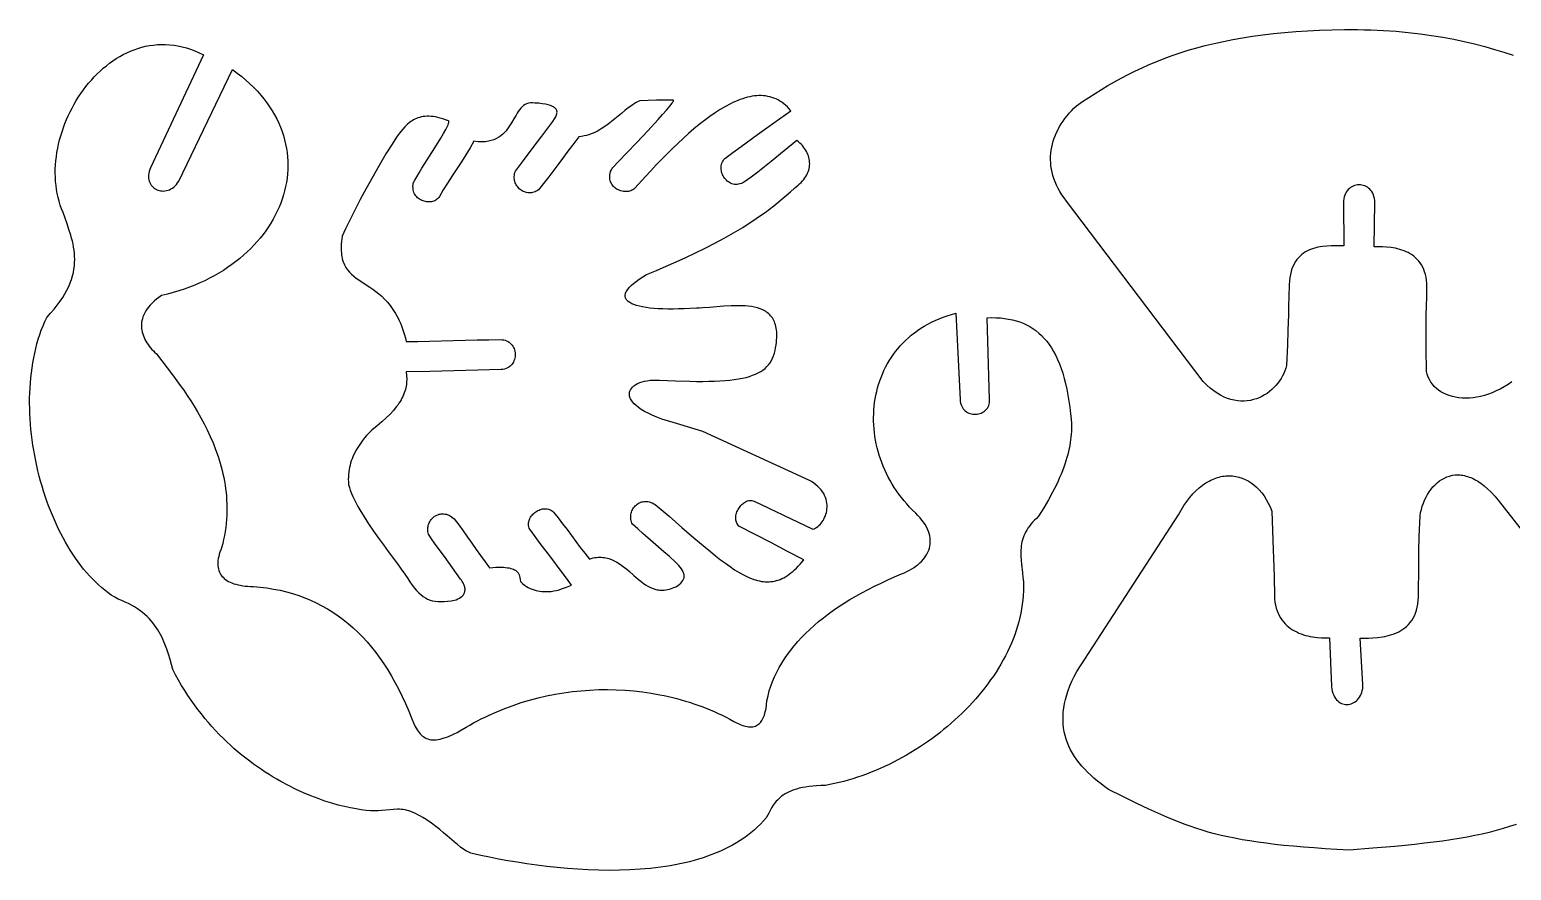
# Model space of a CAD drawing. Extents: x 0 to 1021, y 0 to 380.
# Drawn here: x 399.4 to 708.7, y 0 to 175.5 of the extents above; entities that cross this region are included whole.
import ezdxf

# ---------------------------------------------------------------- set-up
doc = ezdxf.new("R2010")
doc.units = 0
doc.layers.add('Layer_1', color=1, linetype='CONTINUOUS')

msp = doc.modelspace()

# ---------------------------------------------------------------- linework, layer by layer
at = {"layer": 'Layer_1'}
for points in [[(708.8, 102.03), (707.99, 101.46), (707.17, 100.95), (706.35, 100.5), (705.53, 100.09), (704.71, 99.73), (703.89, 99.43), (703.08, 99.17), (702.28, 98.96), (701.48, 98.8), (700.7, 98.69), (699.93, 98.62), (699.18, 98.6), (698.44, 98.62), (697.73, 98.68), (697.04, 98.78), (696.37, 98.93), (695.73, 99.12), (695.12, 99.34), (694.55, 99.61), (694, 99.91), (693.5, 100.25), (693.03, 100.63), (692.6, 101.04), (692.21, 101.48), (691.87, 101.96), (691.58, 102.47), (691.33, 103.01), (691.14, 103.59), (691.07, 103.88), (691, 104.19), (690.93, 109.01), (690.9, 112.3), (690.9, 114.46), (690.92, 115.87), (690.99, 118.01), (691.03, 119.52), (691.04, 121.85), (691.03, 122.54), (690.97, 123.2), (690.88, 123.82), (690.75, 124.41), (690.59, 124.96), (690.4, 125.48), (690.18, 125.96), (689.93, 126.41), (689.66, 126.83), (689.36, 127.21), (689.04, 127.57), (688.7, 127.9), (688.33, 128.21), (687.95, 128.49), (687.56, 128.74), (687.15, 128.97), (686.73, 129.17), (686.29, 129.36), (685.85, 129.52), (685.4, 129.66), (684.95, 129.78), (684.49, 129.89), (684.03, 129.98), (683.57, 130.05), (682.66, 130.15), (681.76, 130.2), (680.9, 130.21), (680.08, 130.19), (680.19, 139.42), (680.16, 139.87), (680.1, 140.3), (680.01, 140.7), (679.89, 141.06), (679.74, 141.4), (679.56, 141.71), (679.36, 141.98), (679.14, 142.23), (678.9, 142.44), (678.64, 142.63), (678.37, 142.79), (678.08, 142.91), (677.79, 143.01), (677.49, 143.08), (677.19, 143.12), (676.88, 143.13), (676.58, 143.11), (676.27, 143.06), (675.98, 142.98), (675.69, 142.87), (675.41, 142.74), (675.14, 142.57), (674.89, 142.38), (674.65, 142.16), (674.43, 141.91), (674.24, 141.63), (674.07, 141.32), (673.92, 140.98), (673.81, 140.62), (673.72, 140.23), (673.67, 139.81), (673.66, 139.36), (673.66, 139.36), (673.7, 130.38), (672.88, 130.4), (672.01, 130.41), (671.11, 130.4), (670.19, 130.35), (669.25, 130.25), (668.79, 130.18), (668.32, 130.09), (667.87, 129.98), (667.42, 129.85), (666.97, 129.71), (666.54, 129.53), (666.12, 129.33), (665.71, 129.11), (665.31, 128.86), (664.94, 128.58), (664.58, 128.26), (664.24, 127.92), (663.92, 127.53), (663.62, 127.12), (663.35, 126.66), (663.11, 126.17), (662.9, 125.63), (662.71, 125.05), (662.56, 124.43), (662.44, 123.77), (662.36, 123.05), (662.31, 122.29), (662.22, 119.71), (662.18, 118.03), (662.16, 115.83), (662.13, 114.55), (662.06, 112.64), (661.93, 109.71), (661.72, 105.38), (661.58, 104.83), (661.4, 104.29), (661.18, 103.75), (660.92, 103.22), (660.62, 102.7), (660.3, 102.2), (659.94, 101.71), (659.55, 101.24), (659.13, 100.8), (658.68, 100.37), (658.2, 99.97), (657.7, 99.6), (657.17, 99.27), (656.62, 98.96), (656.05, 98.69), (655.46, 98.46), (654.85, 98.28), (654.22, 98.13), (653.57, 98.03), (652.91, 97.98), (652.24, 97.98), (651.56, 98.03), (650.86, 98.14), (650.16, 98.31), (649.45, 98.54), (648.73, 98.83), (648, 99.19), (647.28, 99.62), (646.55, 100.12), (645.82, 100.69), (645.09, 101.33), (644.36, 102.06), (615.81, 139.72), (615.32, 140.39), (614.86, 141.06), (614.45, 141.73), (614.08, 142.4), (613.75, 143.08), (613.46, 143.75), (613.21, 144.42), (613, 145.09), (612.83, 145.76), (612.69, 146.43), (612.59, 147.09), (612.53, 147.75), (612.51, 148.41), (612.52, 149.06), (612.56, 149.71), (612.64, 150.36), (612.75, 151), (612.89, 151.63), (613.06, 152.26), (613.27, 152.88), (613.5, 153.49), (613.77, 154.09), (614.06, 154.69), (614.38, 155.28), (614.73, 155.86), (615.11, 156.43), (615.51, 156.99), (615.94, 157.53), (616.4, 158.07), (616.88, 158.6), (617.38, 159.11), (617.9, 159.61), (619.19, 160.5), (620.49, 161.38), (621.81, 162.23), (623.14, 163.06), (624.49, 163.87), (625.86, 164.66), (627.26, 165.42), (628.68, 166.17), (630.12, 166.89), (631.6, 167.58), (633.11, 168.26), (634.66, 168.9), (636.25, 169.52), (637.87, 170.11), (639.54, 170.68), (641.25, 171.22), (643.01, 171.73), (644.81, 172.21), (646.67, 172.66), (648.58, 173.08), (650.55, 173.47), (652.58, 173.83), (654.67, 174.15), (656.82, 174.45), (659.04, 174.71), (661.32, 174.93), (663.68, 175.12), (666.11, 175.28), (668.61, 175.4), (671.19, 175.48), (673.85, 175.53), (676.59, 175.54), (677.98, 175.52), (679.34, 175.48), (680.69, 175.43), (682.02, 175.37), (683.33, 175.28), (684.63, 175.19), (685.9, 175.08), (687.16, 174.96), (689.63, 174.67), (692.04, 174.33), (694.38, 173.95), (696.66, 173.52), (698.87, 173.05), (701.03, 172.54), (703.13, 172), (705.17, 171.42), (707.15, 170.82), (709.08, 170.18)], [(709.67, 9.57), (708.33, 9.13), (706.95, 8.71), (705.54, 8.31), (704.09, 7.94), (702.59, 7.59), (701.05, 7.26), (699.45, 6.95), (697.8, 6.66), (696.09, 6.39), (694.31, 6.13), (692.47, 5.88), (690.56, 5.65), (688.57, 5.42), (686.5, 5.21), (684.36, 5.01), (679.8, 4.62), (674.86, 4.25), (672.29, 4.38), (669.85, 4.53), (667.53, 4.68), (665.32, 4.85), (663.21, 5.03), (661.21, 5.22), (659.3, 5.43), (657.49, 5.65), (655.75, 5.89), (654.1, 6.14), (652.51, 6.41), (650.99, 6.69), (649.52, 6.99), (648.11, 7.31), (646.75, 7.65), (645.42, 8.01), (644.13, 8.39), (642.86, 8.79), (641.62, 9.21), (640.39, 9.65), (639.18, 10.11), (637.96, 10.6), (636.74, 11.11), (635.52, 11.65), (633.01, 12.8), (630.39, 14.05), (627.61, 15.41), (624.62, 16.89), (623.81, 17.46), (623.04, 18.05), (622.29, 18.64), (621.57, 19.25), (620.89, 19.86), (620.24, 20.49), (619.63, 21.13), (619.05, 21.77), (618.5, 22.43), (617.99, 23.11), (617.52, 23.79), (617.09, 24.49), (616.7, 25.2), (616.35, 25.92), (616.04, 26.65), (615.77, 27.4), (615.55, 28.17), (615.37, 28.94), (615.23, 29.73), (615.14, 30.54), (615.1, 31.36), (615.11, 32.2), (615.16, 33.05), (615.26, 33.92), (615.41, 34.81), (615.62, 35.71), (615.87, 36.63), (616.18, 37.57), (616.54, 38.52), (616.96, 39.49), (617.43, 40.48), (617.96, 41.49), (639.18, 74.2), (639.74, 75.22), (640.32, 76.17), (640.92, 77.05), (641.55, 77.86), (642.19, 78.6), (642.84, 79.27), (643.51, 79.88), (644.19, 80.41), (644.88, 80.89), (645.58, 81.29), (645.93, 81.47), (646.28, 81.63), (646.63, 81.78), (646.98, 81.91), (647.33, 82.03), (647.69, 82.13), (648.04, 82.21), (648.39, 82.28), (648.74, 82.33), (649.09, 82.37), (649.44, 82.39), (649.79, 82.4), (650.14, 82.39), (650.48, 82.36), (650.82, 82.32), (651.16, 82.27), (651.5, 82.2), (651.83, 82.12), (652.49, 81.9), (653.13, 81.63), (653.76, 81.31), (654.37, 80.92), (654.96, 80.48), (655.52, 79.99), (656.06, 79.44), (656.57, 78.83), (657.06, 78.17), (657.51, 77.46), (657.94, 76.7), (658.33, 75.88), (658.68, 75.02), (658.96, 66.91), (659.11, 63.35), (659.18, 61.21), (659.24, 57.37), (659.27, 56.67), (659.34, 56.01), (659.45, 55.38), (659.59, 54.78), (659.77, 54.22), (659.98, 53.69), (660.22, 53.2), (660.49, 52.73), (660.78, 52.29), (661.1, 51.88), (661.45, 51.5), (661.81, 51.15), (662.2, 50.82), (662.6, 50.52), (663.02, 50.25), (663.45, 49.99), (663.89, 49.77), (664.34, 49.56), (664.81, 49.37), (665.27, 49.21), (665.75, 49.07), (666.22, 48.94), (666.7, 48.84), (667.18, 48.75), (667.65, 48.68), (668.12, 48.62), (669.04, 48.55), (669.91, 48.54), (670.73, 48.57), (671.13, 38.37), (671.2, 37.86), (671.31, 37.4), (671.44, 36.97), (671.6, 36.58), (671.78, 36.22), (671.98, 35.91), (672.2, 35.63), (672.44, 35.38), (672.69, 35.18), (672.95, 35), (673.23, 34.86), (673.51, 34.76), (673.8, 34.68), (674.1, 34.64), (674.39, 34.63), (674.69, 34.65), (674.98, 34.71), (675.27, 34.79), (675.56, 34.9), (675.83, 35.05), (676.1, 35.22), (676.35, 35.42), (676.59, 35.64), (676.81, 35.9), (677.01, 36.18), (677.19, 36.48), (677.35, 36.82), (677.48, 37.17), (677.58, 37.55), (677.66, 37.96), (677.7, 38.39), (677.71, 38.84), (677.71, 38.84), (677.11, 48.46), (677.94, 48.46), (678.84, 48.47), (679.79, 48.52), (680.77, 48.6), (681.77, 48.75), (682.28, 48.84), (682.78, 48.95), (683.27, 49.08), (683.77, 49.23), (684.25, 49.41), (684.72, 49.6), (685.19, 49.82), (685.63, 50.07), (686.07, 50.35), (686.48, 50.65), (686.87, 50.99), (687.25, 51.35), (687.59, 51.75), (687.92, 52.19), (688.21, 52.66), (688.47, 53.17), (688.7, 53.72), (688.9, 54.31), (689.06, 54.94), (689.18, 55.61), (689.26, 56.33), (689.3, 57.09), (689.34, 59.67), (689.36, 61.35), (689.35, 63.55), (689.36, 64.83), (689.4, 66.75), (689.48, 69.68), (689.62, 74.01), (689.75, 74.7), (689.91, 75.38), (690.1, 76.04), (690.33, 76.68), (690.59, 77.31), (690.88, 77.91), (691.2, 78.49), (691.55, 79.04), (691.92, 79.57), (692.33, 80.05), (692.76, 80.51), (693.21, 80.92), (693.69, 81.3), (694.19, 81.63), (694.71, 81.92), (695.25, 82.15), (695.81, 82.34), (696.39, 82.48), (696.99, 82.55), (697.3, 82.57), (697.61, 82.57), (697.92, 82.56), (698.24, 82.53), (698.56, 82.48), (698.88, 82.42), (699.21, 82.34), (699.55, 82.25), (699.88, 82.13), (700.22, 82), (700.56, 81.86), (700.9, 81.69), (701.25, 81.5), (701.6, 81.3), (701.95, 81.08), (702.31, 80.83), (703.02, 80.29), (703.74, 79.66), (704.47, 78.95), (705.21, 78.15), (705.95, 77.26), (735.09, 40.05)]]:
    msp.add_lwpolyline(points, dxfattribs=at)
for points in [[(402.96, 115.45), (403.76, 116.32), (404.5, 117.16), (405.16, 117.99), (405.76, 118.81), (406.3, 119.61), (406.77, 120.39), (407.19, 121.16), (407.56, 121.92), (407.87, 122.67), (408.13, 123.4), (408.35, 124.12), (408.52, 124.83), (408.64, 125.53), (408.73, 126.22), (408.78, 126.89), (408.8, 127.56), (408.78, 128.22), (408.74, 128.87), (408.66, 129.51), (408.56, 130.15), (408.45, 130.78), (408.31, 131.4), (408.15, 132.01), (407.98, 132.62), (407.6, 133.83), (407.2, 135.01), (406.79, 136.19), (406.39, 137.35), (406.07, 138.12), (405.79, 138.91), (405.55, 139.71), (405.33, 140.52), (405.16, 141.34), (405.01, 142.17), (404.9, 143.01), (404.82, 143.86), (404.77, 144.71), (404.75, 145.57), (404.76, 146.43), (404.8, 147.3), (404.88, 148.17), (404.98, 149.04), (405.1, 149.91), (405.26, 150.78), (405.45, 151.64), (405.66, 152.51), (405.89, 153.37), (406.16, 154.22), (406.45, 155.07), (406.76, 155.91), (407.1, 156.74), (407.46, 157.56), (407.85, 158.37), (408.25, 159.17), (408.69, 159.96), (409.14, 160.73), (409.61, 161.49), (410.11, 162.23), (410.62, 162.95), (411.16, 163.66), (411.71, 164.35), (412.28, 165.01), (412.87, 165.66), (413.48, 166.28), (414.11, 166.88), (414.75, 167.46), (415.41, 168.01), (416.09, 168.53), (416.78, 169.02), (417.48, 169.49), (418.2, 169.92), (418.93, 170.33), (419.68, 170.7), (420.44, 171.04), (421.21, 171.35), (421.99, 171.62), (422.79, 171.85), (423.59, 172.05), (424.4, 172.2), (425.23, 172.32), (426.06, 172.4), (426.9, 172.44), (427.75, 172.43), (428.61, 172.38), (429.48, 172.28), (430.35, 172.14), (431.23, 171.95), (432.11, 171.71), (433, 171.43), (433.89, 171.09), (434.79, 170.7), (435.69, 170.26), (424.64, 146.69), (424.47, 146.3), (424.34, 145.91), (424.25, 145.54), (424.2, 145.18), (424.19, 144.84), (424.21, 144.5), (424.26, 144.19), (424.34, 143.88), (424.46, 143.6), (424.6, 143.33), (424.76, 143.08), (424.95, 142.85), (425.16, 142.64), (425.38, 142.46), (425.63, 142.29), (425.89, 142.15), (426.16, 142.04), (426.44, 141.95), (426.74, 141.88), (427.04, 141.85), (427.34, 141.84), (427.65, 141.86), (427.97, 141.92), (428.28, 142), (428.59, 142.12), (428.89, 142.27), (429.19, 142.45), (429.48, 142.68), (429.76, 142.93), (430.03, 143.23), (430.28, 143.56), (430.52, 143.93), (441.76, 167.2), (442.74, 166.48), (443.66, 165.75), (444.55, 165), (445.38, 164.24), (446.18, 163.46), (446.93, 162.68), (447.63, 161.88), (448.3, 161.07), (448.92, 160.25), (449.5, 159.42), (450.03, 158.58), (450.52, 157.73), (450.98, 156.88), (451.39, 156.01), (451.76, 155.15), (452.08, 154.27), (452.37, 153.4), (452.62, 152.51), (452.83, 151.63), (453, 150.74), (453.13, 149.85), (453.23, 148.96), (453.28, 148.07), (453.3, 147.18), (453.28, 146.29), (453.22, 145.4), (453.13, 144.52), (453, 143.64), (452.83, 142.76), (452.63, 141.89), (452.39, 141.02), (452.12, 140.16), (451.81, 139.3), (451.47, 138.45), (451.09, 137.61), (450.68, 136.78), (450.24, 135.96), (449.76, 135.15), (449.25, 134.35), (448.71, 133.56), (448.14, 132.78), (447.54, 132.02), (446.9, 131.27), (446.23, 130.54), (445.54, 129.82), (444.81, 129.12), (444.05, 128.43), (443.27, 127.76), (442.45, 127.11), (441.61, 126.48), (440.73, 125.87), (439.83, 125.27), (438.9, 124.7), (437.94, 124.15), (436.96, 123.63), (435.95, 123.12), (434.91, 122.64), (433.85, 122.19), (432.76, 121.76), (431.65, 121.35), (430.51, 120.98), (429.34, 120.63), (428.15, 120.3), (426.94, 120.01), (426.38, 119.62), (425.86, 119.23), (425.39, 118.83), (424.96, 118.43), (424.57, 118.03), (424.22, 117.62), (423.91, 117.21), (423.64, 116.81), (423.41, 116.4), (423.21, 115.99), (423.05, 115.58), (422.93, 115.17), (422.83, 114.77), (422.77, 114.36), (422.74, 113.96), (422.74, 113.56), (422.77, 113.16), (422.82, 112.77), (422.9, 112.38), (423.01, 111.99), (423.14, 111.61), (423.3, 111.23), (423.47, 110.86), (423.67, 110.5), (423.89, 110.14), (424.12, 109.78), (424.38, 109.44), (424.64, 109.1), (424.93, 108.77), (425.23, 108.45), (425.54, 108.14), (425.87, 107.83), (428.12, 104.92), (429.45, 103.18), (430.85, 101.26), (431.57, 100.23), (432.29, 99.17), (433.02, 98.06), (433.74, 96.91), (434.45, 95.73), (435.14, 94.5), (435.82, 93.24), (436.47, 91.95), (437.09, 90.62), (437.68, 89.26), (438.22, 87.87), (438.72, 86.44), (439.18, 84.99), (439.38, 84.25), (439.57, 83.51), (439.75, 82.76), (439.91, 82), (440.06, 81.23), (440.19, 80.46), (440.3, 79.68), (440.39, 78.9), (440.47, 78.11), (440.52, 77.32), (440.56, 76.52), (440.58, 75.71), (440.57, 74.9), (440.54, 74.08), (440.49, 73.26), (440.42, 72.43), (440.33, 71.6), (440.21, 70.76), (440.06, 69.92), (439.89, 69.07), (439.7, 68.22), (439.48, 67.36), (439.28, 66.89), (439.12, 66.43), (438.98, 65.99), (438.86, 65.56), (438.77, 65.14), (438.71, 64.73), (438.68, 64.34), (438.67, 63.96), (438.69, 63.6), (438.73, 63.25), (438.8, 62.91), (438.9, 62.59), (439.02, 62.28), (439.16, 61.99), (439.34, 61.71), (439.53, 61.44), (439.76, 61.19), (440.01, 60.95), (440.28, 60.73), (440.58, 60.53), (440.9, 60.34), (441.25, 60.16), (441.63, 60), (442.02, 59.86), (442.45, 59.73), (442.9, 59.61), (443.37, 59.52), (443.87, 59.43), (444.39, 59.37), (444.94, 59.32), (445.51, 59.28), (446.1, 59.26), (447.53, 59.14), (448.93, 58.96), (450.31, 58.74), (451.66, 58.47), (452.99, 58.16), (454.29, 57.79), (455.57, 57.38), (456.82, 56.92), (458.04, 56.42), (459.24, 55.86), (460.42, 55.26), (461.57, 54.61), (462.69, 53.91), (463.79, 53.17), (464.86, 52.38), (465.9, 51.54), (466.92, 50.65), (467.92, 49.72), (468.89, 48.74), (469.83, 47.71), (470.75, 46.63), (471.65, 45.51), (472.51, 44.34), (473.36, 43.12), (474.17, 41.85), (474.96, 40.54), (475.73, 39.18), (476.47, 37.77), (477.18, 36.31), (477.87, 34.81), (478.53, 33.25), (479.17, 31.66), (479.53, 30.8), (479.9, 30.04), (480.1, 29.68), (480.3, 29.35), (480.51, 29.04), (480.72, 28.76), (480.95, 28.49), (481.18, 28.25), (481.43, 28.04), (481.69, 27.85), (481.95, 27.68), (482.24, 27.54), (482.53, 27.43), (482.84, 27.34), (483.17, 27.28), (483.51, 27.24), (483.87, 27.24), (484.25, 27.26), (484.65, 27.31), (485.07, 27.39), (485.5, 27.5), (485.96, 27.64), (486.45, 27.81), (486.95, 28.01), (487.48, 28.24), (488.04, 28.5), (488.62, 28.8), (489.23, 29.12), (490.53, 29.88), (491.3, 30.33), (492.08, 30.77), (492.87, 31.2), (493.67, 31.61), (494.48, 32.01), (495.29, 32.4), (496.94, 33.13), (498.61, 33.81), (500.31, 34.44), (502.03, 35.02), (503.77, 35.54), (505.53, 36), (507.3, 36.42), (509.09, 36.77), (510.9, 37.08), (512.71, 37.32), (514.53, 37.51), (516.36, 37.65), (518.19, 37.73), (520.02, 37.75), (521.85, 37.72), (523.68, 37.63), (525.51, 37.48), (527.33, 37.27), (529.15, 37.01), (530.95, 36.68), (531.85, 36.5), (532.74, 36.3), (533.63, 36.09), (534.52, 35.86), (535.4, 35.62), (536.28, 35.36), (537.15, 35.09), (538.02, 34.8), (538.88, 34.5), (539.74, 34.19), (540.6, 33.85), (541.44, 33.51), (542.28, 33.15), (543.12, 32.77), (543.95, 32.38), (544.77, 31.97), (545.58, 31.55), (546.39, 31.11), (546.84, 30.87), (547.27, 30.66), (547.68, 30.48), (548.07, 30.33), (548.45, 30.2), (548.81, 30.1), (549.15, 30.03), (549.48, 29.99), (549.79, 29.97), (550.08, 29.97), (550.36, 30), (550.63, 30.06), (550.88, 30.14), (551.12, 30.24), (551.34, 30.36), (551.55, 30.51), (551.75, 30.67), (551.93, 30.86), (552.1, 31.07), (552.26, 31.3), (552.4, 31.55), (552.54, 31.82), (552.66, 32.1), (552.77, 32.41), (552.96, 33.07), (553.11, 33.79), (553.22, 34.58), (553.3, 35.43), (553.53, 36.45), (553.8, 37.46), (554.12, 38.46), (554.49, 39.44), (554.89, 40.42), (555.35, 41.38), (555.84, 42.33), (556.38, 43.26), (556.97, 44.19), (557.59, 45.1), (558.26, 46), (558.97, 46.89), (559.72, 47.76), (560.52, 48.62), (561.35, 49.47), (562.23, 50.31), (563.14, 51.13), (564.09, 51.94), (565.09, 52.74), (566.12, 53.53), (567.19, 54.3), (568.3, 55.06), (569.45, 55.8), (570.63, 56.53), (571.86, 57.25), (573.11, 57.95), (574.41, 58.64), (575.74, 59.32), (577.11, 59.98), (578.51, 60.63), (579.95, 61.27), (581.42, 61.89), (581.99, 62.14), (582.53, 62.39), (583.06, 62.66), (583.55, 62.95), (584.02, 63.25), (584.45, 63.56), (584.87, 63.88), (585.25, 64.21), (585.6, 64.55), (585.92, 64.91), (586.22, 65.27), (586.48, 65.65), (586.71, 66.03), (586.91, 66.43), (587.07, 66.83), (587.2, 67.24), (587.3, 67.66), (587.37, 68.08), (587.4, 68.52), (587.39, 68.96), (587.35, 69.4), (587.27, 69.85), (587.15, 70.31), (587, 70.77), (586.81, 71.24), (586.58, 71.71), (586.31, 72.19), (586, 72.67), (585.65, 73.15), (585.26, 73.63), (584.83, 74.12), (584.36, 74.61), (583.71, 75.23), (583.09, 75.86), (582.5, 76.51), (581.93, 77.17), (581.38, 77.84), (580.86, 78.53), (580.36, 79.22), (579.89, 79.93), (579.44, 80.65), (579.02, 81.38), (578.62, 82.12), (578.24, 82.86), (577.89, 83.61), (577.57, 84.37), (577.26, 85.14), (576.99, 85.91), (576.73, 86.69), (576.51, 87.47), (576.3, 88.25), (576.12, 89.04), (575.97, 89.82), (575.84, 90.62), (575.74, 91.41), (575.66, 92.2), (575.6, 92.99), (575.57, 93.78), (575.56, 94.57), (575.58, 95.35), (575.62, 96.13), (575.69, 96.91), (575.78, 97.68), (575.9, 98.45), (576.04, 99.22), (576.21, 99.97), (576.4, 100.72), (576.62, 101.46), (576.86, 102.2), (577.12, 102.92), (577.41, 103.63), (577.73, 104.34), (578.07, 105.03), (578.43, 105.71), (578.82, 106.38), (579.24, 107.03), (579.67, 107.67), (580.14, 108.3), (580.63, 108.91), (581.14, 109.51), (581.68, 110.09), (582.24, 110.65), (582.83, 111.19), (583.44, 111.72), (584.08, 112.22), (584.74, 112.71), (585.43, 113.18), (586.15, 113.62), (586.88, 114.04), (587.65, 114.44), (588.43, 114.82), (589.25, 115.17), (590.08, 115.5), (590.95, 115.81), (591.83, 116.09), (592.75, 116.34), (593.6, 98.28), (593.64, 97.9), (593.71, 97.54), (593.82, 97.2), (593.95, 96.9), (594.11, 96.62), (594.29, 96.37), (594.49, 96.14), (594.71, 95.94), (594.94, 95.76), (595.2, 95.61), (595.46, 95.49), (595.73, 95.39), (596.01, 95.31), (596.3, 95.26), (596.58, 95.23), (596.87, 95.23), (597.16, 95.25), (597.44, 95.3), (597.72, 95.37), (597.99, 95.46), (598.25, 95.58), (598.5, 95.72), (598.73, 95.88), (598.95, 96.07), (599.14, 96.27), (599.32, 96.5), (599.47, 96.76), (599.6, 97.03), (599.69, 97.32), (599.76, 97.64), (599.79, 97.98), (599.79, 98.34), (599.29, 115.39), (600.22, 115.41), (601.14, 115.39), (602.02, 115.34), (602.88, 115.25), (603.72, 115.12), (604.53, 114.96), (605.31, 114.75), (606.06, 114.51), (606.79, 114.23), (607.5, 113.9), (608.18, 113.54), (608.83, 113.13), (609.46, 112.69), (610.06, 112.19), (610.64, 111.66), (611.19, 111.08), (611.72, 110.46), (612.22, 109.79), (612.7, 109.07), (613.15, 108.31), (613.58, 107.5), (613.98, 106.65), (614.36, 105.74), (614.72, 104.79), (615.05, 103.78), (615.35, 102.73), (615.63, 101.62), (615.89, 100.46), (616.12, 99.25), (616.33, 97.99), (616.52, 96.68), (616.68, 95.31), (616.79, 94.3), (616.86, 93.25), (616.87, 92.72), (616.86, 92.17), (616.84, 91.62), (616.81, 91.06), (616.76, 90.48), (616.69, 89.9), (616.6, 89.31), (616.5, 88.7), (616.38, 88.09), (616.24, 87.46), (616.08, 86.82), (615.9, 86.17), (615.7, 85.51), (615.48, 84.83), (615.24, 84.15), (614.98, 83.45), (614.7, 82.73), (614.39, 82), (614.07, 81.26), (613.71, 80.51), (613.34, 79.74), (612.94, 78.95), (612.06, 77.34), (611.09, 75.66), (610.01, 73.92), (609.55, 73.5), (609.13, 73.09), (608.75, 72.68), (608.4, 72.27), (608.08, 71.87), (607.79, 71.46), (607.53, 71.05), (607.3, 70.64), (607.1, 70.24), (606.93, 69.83), (606.77, 69.42), (606.65, 69.01), (606.54, 68.6), (606.45, 68.18), (606.39, 67.77), (606.34, 67.35), (606.3, 66.94), (606.28, 66.51), (606.29, 65.66), (606.34, 64.8), (606.42, 63.92), (606.63, 62.12), (606.75, 61.18), (606.85, 60.22), (606.87, 59.29), (606.85, 58.35), (606.8, 57.42), (606.72, 56.49), (606.6, 55.57), (606.46, 54.64), (606.29, 53.72), (606.09, 52.81), (605.86, 51.9), (605.61, 50.99), (605.32, 50.09), (605.02, 49.19), (604.68, 48.3), (604.32, 47.41), (603.93, 46.53), (603.52, 45.66), (603.09, 44.79), (602.63, 43.93), (602.15, 43.08), (601.64, 42.23), (601.12, 41.4), (600.57, 40.57), (600, 39.75), (599.41, 38.94), (598.81, 38.14), (598.18, 37.35), (597.54, 36.57), (596.87, 35.8), (596.19, 35.04), (595.49, 34.29), (594.78, 33.55), (594.05, 32.82), (593.3, 32.11), (592.54, 31.41), (591.77, 30.72), (590.98, 30.04), (590.18, 29.38), (589.36, 28.73), (588.54, 28.1), (587.7, 27.48), (586.85, 26.87), (585.99, 26.28), (585.12, 25.71), (584.24, 25.15), (583.35, 24.6), (582.46, 24.07), (581.55, 23.56), (580.64, 23.07), (579.72, 22.59), (578.79, 22.13), (577.86, 21.69), (576.93, 21.27), (575.99, 20.86), (575.04, 20.48), (574.09, 20.11), (573.14, 19.76), (572.19, 19.44), (571.23, 19.13), (570.28, 18.85), (569.32, 18.58), (568.36, 18.34), (567.4, 18.11), (566.44, 17.91), (565.49, 17.73), (564.56, 17.71), (563.68, 17.67), (562.86, 17.6), (562.09, 17.51), (561.37, 17.4), (560.69, 17.28), (560.06, 17.13), (559.47, 16.97), (558.92, 16.79), (558.4, 16.6), (557.93, 16.4), (557.49, 16.18), (557.09, 15.95), (556.71, 15.71), (556.36, 15.47), (556.05, 15.21), (555.75, 14.95), (555.48, 14.69), (555.24, 14.42), (555.01, 14.14), (554.61, 13.59), (554.26, 13.03), (553.96, 12.49), (553.69, 11.96), (553.42, 11.46), (553.16, 11), (552.56, 10.31), (551.94, 9.65), (551.29, 9.02), (550.62, 8.41), (549.93, 7.83), (549.21, 7.27), (548.47, 6.73), (547.71, 6.22), (546.92, 5.74), (546.12, 5.27), (545.3, 4.83), (544.45, 4.41), (543.59, 4.01), (542.72, 3.64), (541.82, 3.28), (540.91, 2.95), (539.98, 2.63), (539.04, 2.34), (538.09, 2.06), (537.12, 1.81), (536.13, 1.57), (535.14, 1.35), (534.14, 1.15), (533.12, 0.97), (532.1, 0.81), (531.06, 0.66), (530.02, 0.52), (528.97, 0.41), (527.91, 0.31), (526.84, 0.22), (524.7, 0.09), (522.54, 0.02), (520.36, 0), (518.18, 0.03), (516, 0.11), (513.82, 0.23), (511.66, 0.39), (509.51, 0.58), (507.38, 0.82), (505.28, 1.08), (503.21, 1.37), (501.18, 1.68), (499.19, 2.02), (497.26, 2.37), (495.38, 2.74), (493.56, 3.12), (491.8, 3.51), (491.51, 3.6), (491.22, 3.71), (490.92, 3.85), (490.62, 4.01), (490, 4.39), (489.36, 4.85), (488.7, 5.37), (488.02, 5.94), (486.58, 7.19), (485.81, 7.85), (485.01, 8.52), (484.18, 9.19), (483.31, 9.84), (482.4, 10.47), (481.45, 11.07), (480.96, 11.35), (480.46, 11.62), (479.95, 11.87), (479.43, 12.11), (479, 12.28), (478.58, 12.42), (478.17, 12.53), (477.77, 12.62), (477.37, 12.69), (476.97, 12.73), (476.57, 12.76), (476.18, 12.77), (475.38, 12.74), (474.56, 12.67), (472.82, 12.48), (472.17, 12.44), (471.42, 12.43), (470.57, 12.46), (469.64, 12.53), (468.62, 12.65), (467.53, 12.82), (466.36, 13.04), (465.12, 13.31), (463.82, 13.64), (462.46, 14.03), (461.05, 14.48), (459.59, 14.99), (458.1, 15.56), (456.57, 16.2), (455.01, 16.91), (453.42, 17.7), (451.82, 18.55), (451.01, 19.01), (450.21, 19.49), (449.39, 19.99), (448.58, 20.5), (447.77, 21.04), (446.96, 21.6), (446.14, 22.18), (445.33, 22.78), (444.52, 23.4), (443.72, 24.04), (442.92, 24.71), (442.12, 25.4), (441.33, 26.11), (440.54, 26.84), (439.76, 27.6), (438.99, 28.38), (438.22, 29.18), (437.46, 30.01), (436.71, 30.87), (435.97, 31.74), (435.25, 32.65), (434.53, 33.58), (433.82, 34.53), (433.13, 35.51), (432.45, 36.52), (431.78, 37.55), (431.13, 38.61), (430.49, 39.7), (429.87, 40.81), (429.27, 41.96), (428.7, 44.06), (428.38, 45.12), (428.04, 46.17), (427.65, 47.22), (427.44, 47.73), (427.21, 48.25), (426.97, 48.76), (426.71, 49.26), (426.43, 49.76), (426.14, 50.25), (425.82, 50.73), (425.49, 51.2), (425.13, 51.67), (424.74, 52.12), (424.34, 52.57), (423.9, 53.01), (423.44, 53.43), (422.95, 53.84), (422.43, 54.24), (421.88, 54.63), (421.3, 55), (420.68, 55.36), (420.03, 55.7), (419.34, 56.02), (418.62, 56.33), (417.85, 56.62), (417.15, 57.04), (416.45, 57.49), (415.76, 57.97), (415.09, 58.49), (414.42, 59.04), (413.77, 59.61), (413.12, 60.22), (412.49, 60.85), (411.87, 61.51), (411.26, 62.2), (410.67, 62.91), (410.08, 63.65), (409.51, 64.41), (408.95, 65.19), (408.41, 66), (407.88, 66.83), (407.36, 67.68), (406.86, 68.55), (406.37, 69.43), (405.89, 70.34), (405.43, 71.26), (404.99, 72.2), (404.56, 73.16), (404.14, 74.13), (403.74, 75.11), (403.36, 76.11), (402.99, 77.12), (402.64, 78.14), (402.3, 79.17), (401.99, 80.22), (401.69, 81.27), (401.4, 82.32), (401.14, 83.39), (400.89, 84.46), (400.66, 85.54), (400.45, 86.62), (400.26, 87.71), (400.08, 88.8), (399.93, 89.89), (399.79, 90.98), (399.68, 92.08), (399.58, 93.17), (399.5, 94.26), (399.45, 95.35), (399.41, 96.44), (399.4, 97.52), (399.4, 98.6), (399.43, 99.68), (399.48, 100.75), (399.55, 101.81), (399.64, 102.86), (399.76, 103.9), (399.9, 104.94), (400.06, 105.96), (400.24, 106.98), (400.45, 107.98), (400.68, 108.97), (400.93, 109.94), (401.21, 110.9), (401.51, 111.85), (401.83, 112.77), (402.19, 113.69), (402.56, 114.58), (402.96, 115.45)], [(478.01, 110.43), (480.4, 110.45), (482.84, 110.49), (487.83, 110.62), (492.81, 110.75), (495.26, 110.79), (497.65, 110.81), (498.01, 110.8), (498.36, 110.76), (498.68, 110.68), (498.97, 110.58), (499.25, 110.44), (499.5, 110.29), (499.73, 110.1), (499.94, 109.9), (500.12, 109.68), (500.28, 109.44), (500.42, 109.19), (500.53, 108.93), (500.62, 108.66), (500.68, 108.38), (500.73, 108.09), (500.75, 107.8), (500.74, 107.51), (500.72, 107.22), (500.67, 106.93), (500.59, 106.65), (500.49, 106.38), (500.37, 106.12), (500.23, 105.87), (500.06, 105.64), (499.87, 105.42), (499.65, 105.22), (499.41, 105.05), (499.14, 104.89), (498.85, 104.76), (498.54, 104.66), (498.2, 104.59), (497.84, 104.56), (492.95, 104.42), (487.93, 104.31), (482.9, 104.19), (478.01, 104.06), (478.08, 103.3), (478.1, 102.56), (478.07, 101.83), (478.03, 101.46), (477.97, 101.1), (477.9, 100.75), (477.82, 100.39), (477.71, 100.03), (477.59, 99.68), (477.45, 99.32), (477.29, 98.96), (477.12, 98.6), (476.92, 98.24), (476.71, 97.88), (476.47, 97.52), (476.22, 97.15), (475.94, 96.78), (475.33, 96.02), (474.62, 95.25), (473.82, 94.46), (472.93, 93.65), (471.93, 92.8), (470.84, 91.93), (470.14, 91.2), (469.74, 90.77), (469.31, 90.28), (468.88, 89.75), (468.44, 89.16), (468.01, 88.53), (467.6, 87.84), (467.21, 87.11), (466.85, 86.33), (466.69, 85.91), (466.54, 85.49), (466.4, 85.05), (466.28, 84.61), (466.18, 84.14), (466.09, 83.67), (466.01, 83.18), (465.96, 82.68), (465.93, 82.17), (465.92, 81.65), (465.93, 81.11), (465.96, 80.56), (466.13, 79.97), (466.33, 79.35), (466.58, 78.71), (466.86, 78.05), (467.18, 77.38), (467.53, 76.69), (467.91, 75.98), (468.32, 75.27), (469.2, 73.81), (470.16, 72.33), (471.16, 70.85), (472.19, 69.38), (473.23, 67.95), (474.25, 66.56), (476.15, 64), (476.98, 62.87), (477.71, 61.85), (478.31, 60.97), (478.76, 60.24), (479.25, 59.56), (479.72, 58.95), (480.18, 58.41), (480.64, 57.94), (481.09, 57.52), (481.54, 57.17), (482.01, 56.88), (482.48, 56.63), (482.98, 56.44), (483.5, 56.3), (484.05, 56.2), (484.63, 56.14), (485.25, 56.12), (485.92, 56.14), (486.63, 56.19), (487.4, 56.27), (487.75, 56.32), (488.1, 56.4), (488.45, 56.51), (488.8, 56.66), (489.13, 56.83), (489.43, 57.04), (489.7, 57.28), (489.93, 57.54), (490.02, 57.69), (490.11, 57.84), (490.18, 58.01), (490.23, 58.17), (490.27, 58.35), (490.29, 58.54), (490.29, 58.73), (490.27, 58.93), (490.24, 59.14), (490.18, 59.36), (490.1, 59.58), (489.99, 59.82), (489.87, 60.06), (489.71, 60.31), (489.53, 60.56), (489.33, 60.83), (488.52, 61.99), (487.69, 63.16), (485.98, 65.5), (484.27, 67.84), (483.44, 69.01), (482.63, 70.17), (482.56, 70.46), (482.52, 70.74), (482.49, 71.02), (482.49, 71.29), (482.51, 71.56), (482.56, 71.83), (482.62, 72.08), (482.7, 72.33), (482.8, 72.57), (482.92, 72.8), (483.05, 73.02), (483.2, 73.23), (483.36, 73.42), (483.54, 73.6), (483.73, 73.77), (483.93, 73.92), (484.14, 74.05), (484.36, 74.16), (484.59, 74.26), (484.83, 74.34), (485.08, 74.4), (485.33, 74.43), (485.59, 74.44), (485.86, 74.43), (486.12, 74.4), (486.39, 74.34), (486.67, 74.25), (486.94, 74.14), (487.21, 74), (487.48, 73.83), (487.75, 73.63), (488.02, 73.4), (488.98, 72.15), (489.91, 70.88), (490.82, 69.59), (491.72, 68.3), (492.62, 67), (493.54, 65.72), (494.47, 64.45), (495.42, 63.2), (496.1, 63.25), (496.72, 63.29), (497.3, 63.3), (497.83, 63.3), (498.31, 63.28), (498.75, 63.25), (499.15, 63.2), (499.51, 63.14), (499.83, 63.06), (500.12, 62.98), (500.38, 62.88), (500.61, 62.78), (500.81, 62.66), (500.98, 62.54), (501.12, 62.41), (501.25, 62.28), (501.36, 62.14), (501.44, 62), (501.57, 61.71), (501.65, 61.42), (501.7, 61.14), (501.78, 60.63), (501.83, 60.41), (501.88, 60.32), (501.93, 60.24), (502.31, 59.88), (502.7, 59.57), (503.09, 59.3), (503.49, 59.06), (503.89, 58.86), (504.3, 58.69), (504.7, 58.56), (505.11, 58.44), (505.51, 58.36), (505.91, 58.29), (506.32, 58.25), (506.71, 58.22), (507.5, 58.21), (508.26, 58.24), (508.84, 58.33), (509.39, 58.45), (509.92, 58.59), (510.43, 58.76), (511.45, 59.14), (512.51, 59.56), (511.43, 61.04), (510.34, 62.5), (508.16, 65.39), (505.98, 68.27), (504.89, 69.73), (503.8, 71.21), (503.69, 71.48), (503.61, 71.75), (503.56, 72.01), (503.54, 72.27), (503.55, 72.53), (503.58, 72.78), (503.64, 73.03), (503.72, 73.27), (503.83, 73.5), (503.96, 73.73), (504.1, 73.94), (504.26, 74.15), (504.44, 74.34), (504.63, 74.53), (504.83, 74.7), (505.05, 74.85), (505.27, 74.99), (505.5, 75.12), (505.74, 75.23), (505.99, 75.33), (506.23, 75.4), (506.48, 75.46), (506.73, 75.49), (506.98, 75.51), (507.22, 75.51), (507.46, 75.48), (507.7, 75.43), (507.92, 75.36), (508.14, 75.26), (508.35, 75.13), (508.54, 74.98), (508.72, 74.8), (509.71, 73.6), (510.65, 72.38), (511.58, 71.14), (512.49, 69.91), (513.4, 68.67), (514.32, 67.44), (515.27, 66.22), (516.25, 65.01), (516.63, 65.13), (517, 65.22), (517.36, 65.29), (517.71, 65.34), (518.06, 65.37), (518.4, 65.38), (518.73, 65.37), (519.05, 65.35), (519.37, 65.31), (519.68, 65.26), (519.99, 65.19), (520.29, 65.11), (520.87, 64.9), (521.44, 64.65), (521.98, 64.35), (522.51, 64.02), (523.03, 63.65), (523.54, 63.27), (524.03, 62.86), (524.52, 62.44), (525.49, 61.59), (526.46, 60.76), (526.95, 60.37), (527.44, 59.99), (527.95, 59.65), (528.46, 59.34), (528.99, 59.07), (529.53, 58.84), (530.08, 58.67), (530.37, 58.6), (530.66, 58.55), (530.96, 58.52), (531.26, 58.5), (531.57, 58.5), (531.88, 58.52), (532.2, 58.55), (532.53, 58.61), (532.86, 58.68), (533.2, 58.78), (533.55, 58.9), (533.9, 59.04), (534.27, 59.2), (534.64, 59.39), (535, 59.67), (535.31, 59.95), (535.56, 60.23), (535.76, 60.51), (535.9, 60.79), (535.99, 61.08), (536.03, 61.37), (536.01, 61.66), (535.95, 61.97), (535.83, 62.28), (535.67, 62.6), (535.46, 62.93), (535.2, 63.28), (534.89, 63.64), (534.54, 64.02), (534.15, 64.41), (532.93, 65.51), (531.76, 66.54), (529.53, 68.47), (527.39, 70.33), (526.32, 71.28), (525.25, 72.26), (525.12, 72.5), (525.03, 72.75), (524.95, 73.01), (524.9, 73.26), (524.87, 73.52), (524.86, 73.78), (524.87, 74.04), (524.9, 74.29), (524.95, 74.55), (525.02, 74.79), (525.11, 75.04), (525.22, 75.27), (525.34, 75.49), (525.48, 75.71), (525.63, 75.91), (525.8, 76.11), (525.99, 76.28), (526.18, 76.45), (526.39, 76.59), (526.62, 76.72), (526.85, 76.83), (527.1, 76.92), (527.35, 76.98), (527.62, 77.02), (527.89, 77.04), (528.17, 77.03), (528.46, 77), (528.76, 76.93), (529.06, 76.84), (529.37, 76.72), (529.68, 76.56), (530, 76.37), (532.89, 73.92), (535.57, 71.6), (538.07, 69.45), (540.41, 67.47), (541.52, 66.55), (542.59, 65.68), (543.63, 64.87), (544.64, 64.11), (545.61, 63.42), (546.56, 62.78), (547.48, 62.21), (548.38, 61.71), (549.25, 61.28), (549.68, 61.09), (550.11, 60.92), (550.53, 60.76), (550.94, 60.63), (551.35, 60.51), (551.76, 60.42), (552.16, 60.34), (552.56, 60.29), (552.96, 60.25), (553.36, 60.24), (553.75, 60.25), (554.14, 60.28), (554.52, 60.33), (554.91, 60.4), (555.29, 60.49), (555.67, 60.61), (556.05, 60.75), (556.43, 60.92), (556.81, 61.11), (557.19, 61.32), (557.56, 61.56), (557.94, 61.82), (558.32, 62.1), (558.7, 62.41), (559.08, 62.75), (559.46, 63.11), (559.84, 63.5), (560.22, 63.92), (560.6, 64.36), (560.99, 64.83), (557.61, 66.61), (554.22, 68.36), (550.83, 70.11), (547.46, 71.89), (547.29, 72.07), (547.14, 72.26), (547.02, 72.46), (546.93, 72.68), (546.86, 72.9), (546.81, 73.13), (546.79, 73.37), (546.78, 73.61), (546.8, 73.86), (546.84, 74.1), (546.89, 74.35), (546.96, 74.6), (547.05, 74.84), (547.15, 75.09), (547.27, 75.32), (547.4, 75.55), (547.55, 75.77), (547.7, 75.98), (547.87, 76.18), (548.05, 76.37), (548.24, 76.54), (548.43, 76.7), (548.63, 76.84), (548.84, 76.96), (549.05, 77.06), (549.27, 77.14), (549.49, 77.2), (549.71, 77.23), (549.93, 77.24), (550.16, 77.22), (550.38, 77.17), (550.6, 77.09), (553.67, 75.64), (556.73, 74.16), (559.79, 72.67), (562.86, 71.22), (563.13, 71.31), (563.4, 71.44), (563.66, 71.59), (563.91, 71.77), (564.16, 71.98), (564.39, 72.21), (564.61, 72.47), (564.82, 72.74), (565.01, 73.03), (565.19, 73.34), (565.35, 73.67), (565.49, 74.01), (565.61, 74.37), (565.71, 74.73), (565.78, 75.11), (565.83, 75.49), (565.85, 75.89), (565.85, 76.28), (565.81, 76.68), (565.75, 77.08), (565.65, 77.48), (565.52, 77.88), (565.35, 78.28), (565.15, 78.67), (564.9, 79.06), (564.62, 79.44), (564.3, 79.81), (563.93, 80.17), (563.53, 80.51), (563.07, 80.85), (562.57, 81.16), (562.02, 81.46), (539.9, 91.63), (535.11, 93.12), (533.76, 93.48), (532.51, 93.86), (531.36, 94.24), (530.31, 94.63), (529.36, 95.03), (528.51, 95.43), (527.74, 95.83), (527.07, 96.24), (526.48, 96.64), (525.98, 97.04), (525.56, 97.44), (525.21, 97.84), (524.95, 98.23), (524.84, 98.42), (524.76, 98.61), (524.69, 98.8), (524.63, 98.98), (524.6, 99.16), (524.58, 99.34), (524.58, 99.52), (524.59, 99.69), (524.62, 99.86), (524.67, 100.02), (524.73, 100.18), (524.81, 100.34), (525, 100.64), (525.25, 100.92), (525.55, 101.18), (525.9, 101.42), (526.3, 101.64), (526.75, 101.83), (527.23, 102), (527.76, 102.13), (528.32, 102.24), (528.92, 102.32), (529.54, 102.36), (530.2, 102.37), (530.88, 102.34), (534.2, 102.2), (537.21, 102.12), (538.61, 102.1), (539.93, 102.1), (541.18, 102.12), (542.37, 102.15), (543.49, 102.21), (544.55, 102.28), (545.55, 102.37), (546.48, 102.48), (547.36, 102.61), (548.18, 102.77), (548.94, 102.94), (549.66, 103.14), (550.32, 103.36), (550.93, 103.6), (551.49, 103.86), (552, 104.15), (552.47, 104.47), (552.9, 104.81), (553.29, 105.18), (553.64, 105.57), (553.95, 105.99), (554.22, 106.44), (554.46, 106.92), (554.67, 107.42), (554.85, 107.96), (555, 108.52), (555.12, 109.11), (555.22, 109.74), (555.28, 110.24), (555.33, 110.73), (555.36, 111.19), (555.37, 111.64), (555.36, 112.06), (555.34, 112.47), (555.3, 112.85), (555.24, 113.22), (555.17, 113.58), (555.08, 113.91), (554.98, 114.23), (554.86, 114.53), (554.73, 114.82), (554.59, 115.09), (554.43, 115.34), (554.26, 115.58), (554.07, 115.8), (553.88, 116.02), (553.67, 116.21), (553.45, 116.4), (553.22, 116.57), (552.98, 116.73), (552.73, 116.87), (552.47, 117.01), (551.92, 117.25), (551.34, 117.44), (550.72, 117.6), (550.08, 117.72), (549.41, 117.8), (548.73, 117.86), (548.02, 117.89), (547.3, 117.9), (546.56, 117.89), (545.82, 117.87), (544.31, 117.78), (541.34, 117.54), (539.92, 117.44), (539.24, 117.4), (538.58, 117.39), (537.28, 117.31), (536.03, 117.24), (534.84, 117.21), (533.71, 117.19), (532.62, 117.19), (531.6, 117.21), (530.63, 117.26), (529.72, 117.32), (528.87, 117.41), (528.08, 117.51), (527.35, 117.63), (526.69, 117.78), (526.09, 117.94), (525.55, 118.12), (525.08, 118.32), (524.67, 118.54), (524.34, 118.78), (524.2, 118.9), (524.07, 119.03), (523.96, 119.17), (523.87, 119.31), (523.8, 119.45), (523.75, 119.6), (523.71, 119.75), (523.7, 119.91), (523.7, 120.07), (523.72, 120.23), (523.75, 120.4), (523.81, 120.57), (523.89, 120.75), (523.98, 120.93), (524.23, 121.31), (524.55, 121.7), (524.96, 122.11), (525.44, 122.53), (526, 122.98), (526.65, 123.43), (527.38, 123.9), (528.19, 124.39), (530.24, 125.25), (532.29, 126.13), (534.33, 127.03), (536.37, 127.95), (538.39, 128.91), (540.41, 129.89), (542.4, 130.92), (544.37, 131.98), (546.32, 133.09), (548.24, 134.25), (549.19, 134.85), (550.14, 135.46), (551.07, 136.09), (551.99, 136.73), (552.91, 137.39), (553.82, 138.06), (554.71, 138.75), (555.6, 139.45), (556.47, 140.18), (557.34, 140.92), (558.19, 141.67), (559.03, 142.45), (559.42, 142.74), (559.79, 143.03), (560.13, 143.33), (560.44, 143.63), (560.73, 143.94), (560.99, 144.26), (561.22, 144.57), (561.43, 144.9), (561.61, 145.22), (561.77, 145.55), (561.91, 145.88), (562.02, 146.21), (562.1, 146.54), (562.16, 146.88), (562.2, 147.21), (562.22, 147.54), (562.21, 147.87), (562.18, 148.2), (562.13, 148.53), (562.05, 148.86), (561.96, 149.18), (561.84, 149.5), (561.7, 149.81), (561.54, 150.12), (561.36, 150.43), (561.16, 150.73), (560.94, 151.02), (560.71, 151.31), (560.45, 151.59), (560.17, 151.86), (559.88, 152.13), (559.56, 152.38), (556.88, 150.2), (554.15, 147.99), (552.77, 146.89), (551.38, 145.81), (549.99, 144.76), (548.59, 143.74), (548.28, 143.56), (547.97, 143.42), (547.67, 143.32), (547.37, 143.25), (547.08, 143.21), (546.79, 143.21), (546.51, 143.23), (546.24, 143.29), (545.98, 143.37), (545.72, 143.47), (545.48, 143.6), (545.25, 143.75), (545.03, 143.92), (544.83, 144.1), (544.64, 144.3), (544.46, 144.52), (544.3, 144.75), (544.16, 144.99), (544.04, 145.24), (543.94, 145.5), (543.85, 145.77), (543.79, 146.04), (543.75, 146.31), (543.73, 146.58), (543.73, 146.86), (543.76, 147.13), (543.82, 147.39), (543.9, 147.66), (544.01, 147.91), (544.14, 148.16), (544.31, 148.39), (544.5, 148.62), (546.21, 149.91), (547.91, 151.16), (551.31, 153.61), (554.75, 156.06), (558.32, 158.61), (557.95, 159.02), (557.58, 159.4), (557.2, 159.75), (556.81, 160.06), (556.42, 160.36), (556.02, 160.62), (555.61, 160.85), (555.2, 161.06), (554.77, 161.24), (554.34, 161.39), (553.91, 161.51), (553.47, 161.61), (553.02, 161.69), (552.57, 161.74), (552.11, 161.76), (551.64, 161.76), (551.17, 161.74), (550.69, 161.69), (550.21, 161.62), (549.73, 161.53), (549.24, 161.41), (548.74, 161.28), (548.24, 161.12), (547.73, 160.95), (547.23, 160.75), (546.71, 160.54), (546.19, 160.3), (545.67, 160.05), (544.62, 159.49), (543.55, 158.86), (542.48, 158.16), (541.39, 157.41), (540.29, 156.59), (539.18, 155.73), (538.07, 154.81), (536.95, 153.84), (535.82, 152.83), (534.7, 151.79), (533.57, 150.7), (532.44, 149.59), (531.31, 148.44), (530.18, 147.28), (529.05, 146.09), (527.93, 144.88), (525.71, 142.43), (525.52, 142.26), (525.32, 142.11), (525.1, 141.99), (524.87, 141.89), (524.64, 141.81), (524.39, 141.76), (524.13, 141.72), (523.87, 141.71), (523.61, 141.72), (523.35, 141.75), (523.08, 141.8), (522.82, 141.86), (522.57, 141.95), (522.32, 142.06), (522.07, 142.18), (521.84, 142.32), (521.62, 142.48), (521.41, 142.66), (521.22, 142.85), (521.05, 143.06), (520.89, 143.28), (520.76, 143.52), (520.65, 143.77), (520.57, 144.04), (520.51, 144.32), (520.48, 144.61), (520.48, 144.92), (520.51, 145.24), (520.58, 145.57), (520.68, 145.91), (520.82, 146.26), (521.01, 146.63), (523.98, 149.74), (526.14, 152), (528.42, 154.42), (530.57, 156.75), (531.52, 157.81), (532.35, 158.75), (533.02, 159.56), (533.5, 160.19), (533.66, 160.43), (533.77, 160.62), (533.81, 160.75), (533.81, 160.79), (533.79, 160.81), (531.98, 160.81), (530.26, 160.8), (528.54, 160.76), (526.74, 160.69), (526.31, 160.46), (525.89, 160.22), (525.1, 159.71), (524.34, 159.18), (523.62, 158.62), (522.92, 158.05), (522.24, 157.48), (520.87, 156.34), (520.18, 155.8), (519.45, 155.28), (518.7, 154.79), (518.3, 154.56), (517.9, 154.34), (517.48, 154.14), (517.04, 153.95), (516.59, 153.77), (516.13, 153.6), (515.64, 153.46), (515.14, 153.33), (514.62, 153.22), (514.07, 153.12), (513.02, 151.79), (511.97, 150.42), (509.86, 147.61), (507.75, 144.81), (506.69, 143.44), (505.65, 142.11), (505.4, 141.94), (505.15, 141.8), (504.9, 141.68), (504.65, 141.59), (504.39, 141.53), (504.14, 141.48), (503.89, 141.46), (503.63, 141.46), (503.38, 141.48), (503.14, 141.53), (502.9, 141.59), (502.66, 141.67), (502.43, 141.77), (502.21, 141.88), (502, 142.01), (501.8, 142.16), (501.61, 142.32), (501.43, 142.5), (501.27, 142.69), (501.12, 142.89), (500.98, 143.1), (500.87, 143.33), (500.76, 143.56), (500.68, 143.8), (500.62, 144.06), (500.58, 144.32), (500.55, 144.58), (500.56, 144.85), (500.58, 145.13), (500.63, 145.41), (500.71, 145.7), (500.81, 145.99), (502.72, 148.51), (504.51, 150.91), (506.29, 153.3), (508.21, 155.82), (508.64, 156.37), (508.98, 156.88), (509.24, 157.34), (509.33, 157.56), (509.4, 157.77), (509.45, 157.96), (509.47, 158.15), (509.48, 158.32), (509.46, 158.49), (509.42, 158.65), (509.36, 158.8), (509.28, 158.94), (509.18, 159.07), (509.06, 159.2), (508.92, 159.31), (508.75, 159.42), (508.57, 159.52), (508.14, 159.7), (507.64, 159.85), (507.05, 159.98), (506.39, 160.07), (505.66, 160.15), (504.85, 160.2), (504.36, 160.25), (503.92, 160.24), (503.51, 160.17), (503.14, 160.05), (502.8, 159.88), (502.48, 159.67), (502.18, 159.42), (501.91, 159.13), (501.65, 158.81), (501.4, 158.47), (501.16, 158.1), (500.93, 157.71), (500.46, 156.9), (499.98, 156.05), (499.72, 155.63), (499.45, 155.21), (499.16, 154.8), (498.85, 154.41), (498.51, 154.03), (498.15, 153.68), (497.75, 153.35), (497.31, 153.05), (496.84, 152.78), (496.32, 152.56), (495.76, 152.37), (495.15, 152.23), (494.49, 152.14), (493.77, 152.11), (492.99, 152.13), (492.15, 152.22), (491.35, 150.84), (490.46, 149.41), (489.52, 147.95), (488.54, 146.46), (487.57, 144.98), (486.63, 143.51), (485.74, 142.08), (484.94, 140.71), (484.83, 140.51), (484.69, 140.34), (484.53, 140.18), (484.35, 140.04), (484.16, 139.92), (483.95, 139.82), (483.74, 139.73), (483.51, 139.66), (483.27, 139.61), (483.02, 139.58), (482.77, 139.57), (482.52, 139.57), (482.26, 139.59), (482.01, 139.63), (481.76, 139.69), (481.51, 139.77), (481.26, 139.86), (481.03, 139.97), (480.8, 140.11), (480.58, 140.25), (480.38, 140.42), (480.19, 140.61), (480.01, 140.81), (479.86, 141.04), (479.72, 141.28), (479.61, 141.54), (479.52, 141.82), (479.45, 142.12), (479.42, 142.43), (479.41, 142.77), (479.43, 143.12), (479.48, 143.49), (479.78, 144.08), (480.19, 144.81), (480.7, 145.66), (481.28, 146.6), (483.97, 150.85), (485.24, 152.91), (485.79, 153.84), (486.25, 154.67), (486.6, 155.37), (486.73, 155.67), (486.82, 155.93), (486.88, 156.15), (486.89, 156.31), (486.87, 156.43), (486.84, 156.47), (486.8, 156.5), (486.22, 156.73), (485.66, 156.92), (485.12, 157.08), (484.61, 157.21), (484.11, 157.31), (483.64, 157.38), (483.18, 157.43), (482.74, 157.45), (482.32, 157.45), (481.92, 157.42), (481.53, 157.38), (481.16, 157.31), (480.8, 157.22), (480.46, 157.11), (480.14, 156.98), (479.82, 156.84), (479.52, 156.69), (479.23, 156.51), (478.96, 156.33), (478.69, 156.13), (478.19, 155.71), (477.72, 155.25), (477.29, 154.77), (476.88, 154.27), (476.11, 153.26), (475.61, 152.5), (475.04, 151.63), (473.77, 149.58), (472.33, 147.16), (470.8, 144.47), (469.21, 141.58), (468.41, 140.08), (467.61, 138.55), (466.83, 137.02), (466.07, 135.47), (465.34, 133.94), (464.63, 132.41), (464.55, 131.84), (464.49, 131.3), (464.45, 130.78), (464.43, 130.28), (464.42, 129.81), (464.43, 129.36), (464.46, 128.93), (464.51, 128.53), (464.57, 128.14), (464.64, 127.77), (464.73, 127.42), (464.84, 127.08), (464.96, 126.77), (465.09, 126.46), (465.24, 126.17), (465.4, 125.9), (465.57, 125.63), (465.75, 125.38), (466.14, 124.91), (466.58, 124.47), (467.05, 124.06), (467.55, 123.67), (468.08, 123.29), (469.21, 122.55), (470.41, 121.77), (471.03, 121.34), (471.64, 120.89), (472.26, 120.4), (472.88, 119.87), (473.49, 119.28), (474.09, 118.63), (474.67, 117.92), (474.95, 117.53), (475.23, 117.13), (475.51, 116.71), (475.78, 116.26), (476.04, 115.79), (476.29, 115.3), (476.54, 114.79), (476.78, 114.25), (477.01, 113.68), (477.23, 113.09), (477.44, 112.47), (477.64, 111.82), (477.83, 111.14), (478.01, 110.43)]]:
    msp.add_lwpolyline(points, close=True, dxfattribs=at)

doc.saveas('drawing.dxf')
